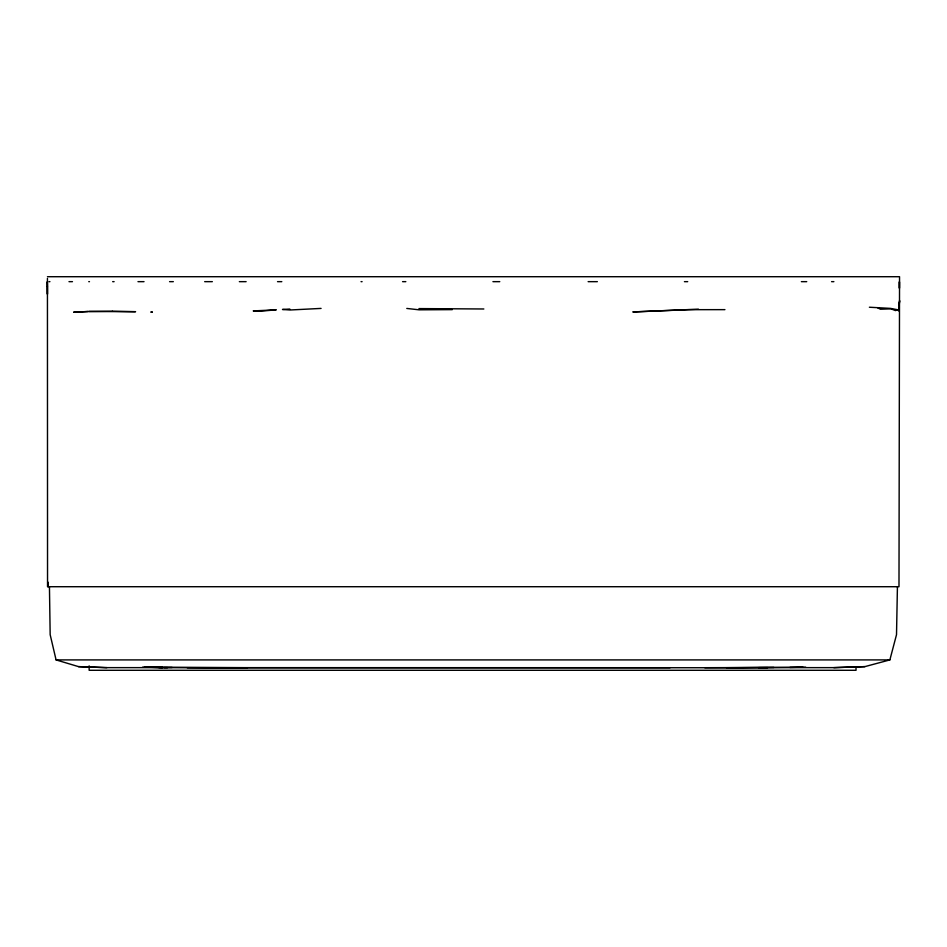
<?xml version="1.0" encoding="UTF-8"?>
<svg xmlns="http://www.w3.org/2000/svg" width="947" height="947" viewBox="0 0 947 947"><rect width="100%" height="100%" fill="white"/><g stroke="black" fill="none" stroke-linecap="round" stroke-linejoin="round"><path stroke-width="1.42" d="M49.445 586.714L50.167 634.679L56.074 659.905L78.518 666.629L105.555 667.635L167.56 667.635M89.148 665.848L89.148 670.287L856.041 670.287L856.005 668.109M897.425 586.714L896.513 634.679L889.872 659.905L864.86 666.629L834.579 667.635L758.654 667.635M899.425 282.052L899.413 288.267L899.401 281.661M47.433 278.394L47.539 586.714L898.987 586.714L899.543 276.713L47.445 276.713M899.224 310.344L898.324 309.977L898.573 310.936L899.626 300.649L899.117 304.555M48.072 586.714L48.261 582.287M899.153 305.609L899.307 303.04M452.299 309.633L419.107 309.823L406.796 308.438M112.302 311.243L88.888 311.48L135.587 311.693L112.409 311.243M289.829 309.042L282.478 309.468L290.125 309.989L321.08 308.414M698.436 309.172L632.833 311.942L688.268 309.681L724.928 309.645M833.81 667.635L864.86 666.629M805.696 667.173L726.467 667.706M789.916 667.446L802.926 667.15M773.888 667.457L704.805 667.706M483.846 308.982L418.953 308.592M734.126 667.73L767.65 667.635M158.765 667.517L172.153 667.481M48.972 281.661L49.919 281.661M68.989 281.661L72.457 281.661M88.769 281.661L89.468 281.661M112.669 281.661L114.102 281.661M137.978 281.661L144.027 281.661M169.56 281.661L173.325 281.661M204.682 281.661L212.341 281.661M239.342 281.661L246.125 281.661M277.53 281.661L281.804 281.661M361.044 281.661L362.085 281.661M402.57 281.661L405.825 281.661M492.937 281.661L499.767 281.661M588.134 281.661L597.356 281.661M684.432 281.661L687.7 281.661M801.375 281.661L806.726 281.661M831.573 281.661L833.881 281.661M56.074 659.905L889.872 659.905M78.518 666.629L106.904 667.635M670.062 667.706L163.89 667.635M187.234 667.73L742.732 667.73M247.463 667.73L142.583 667.162M146.809 667.173L162.766 667.54L144.335 667.162M869.382 307.23L890.511 308.391L897.803 309.764L895.46 310.592L891.009 308.852L880.402 309.219L877.668 307.811M47.433 286.444L47.421 294.209L47.35 281.661L47.433 286.444M276.015 309.847L259.371 311.291L253.228 310.912L276.015 309.847M88.343 311.504L73.724 312.226L88.343 311.504M152.218 312.06L151.047 312.06L152.218 312.06"/></g></svg>
